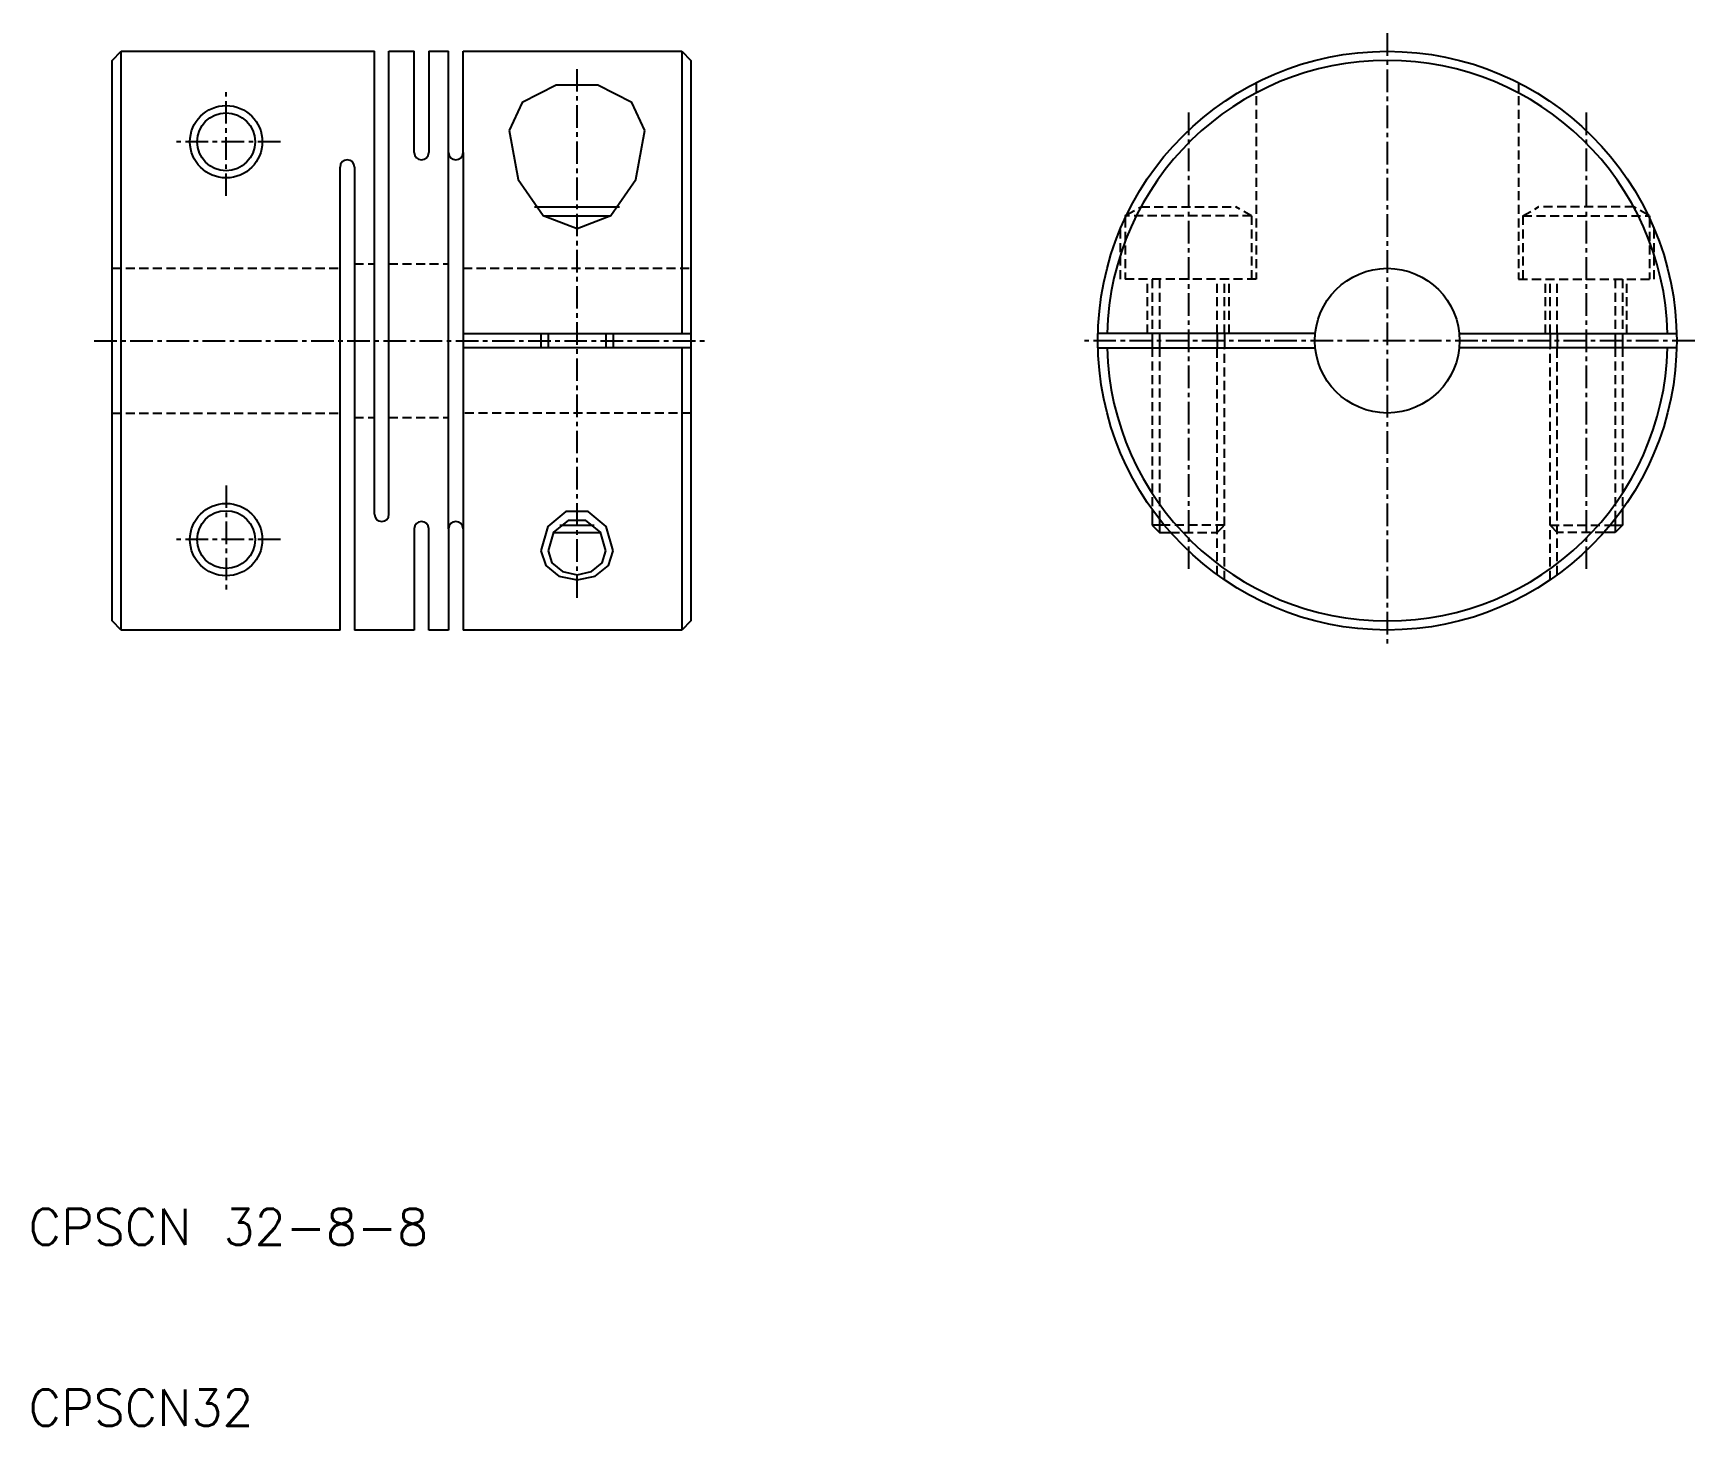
# Model space of a CAD drawing. Extents: x 65.6 to 157.5, y 10 to 87.
import ezdxf

# ---------------------------------------------------------------- set-up
doc = ezdxf.new("R2010")
doc.units = 0
doc.linetypes.add('CENTER', pattern=[2, 1.25, -0.25, 0.25, -0.25])
doc.linetypes.add('DASHED', pattern=[0.75, 0.5, -0.25])
doc.layers.get('0').update_dxf_attribs({"linetype": 'CONTINUOUS'})
doc.layers.add('CENTER', color=1, linetype='CENTER')
doc.styles.get("Standard").update_dxf_attribs({"font": 'txt.shx'})

msp = doc.modelspace()

# ---------------------------------------------------------------- linework, layer by layer
at = {"color": 7, "linetype": 'CONTINUOUS'}
for p, q in [((70, 85.5), (70.5, 86)), ((70, 54.5), (70, 85.5)), ((70.5, 54), (70.5, 86)), ((70.5, 86), (84.5, 86)), ((84.5, 60.4), (84.5, 86)), ((85.3, 60.4), (85.3, 86)), ((85.3, 86), (86.7, 86)), ((85.65, 86), (85.65, 86.0001)), ((86, 86), (86.0001, 86)), ((86.7, 80.4), (86.7, 86)), ((87.5, 86), (87.5, 80.4)), ((87.5, 86), (88.6, 86)), ((88.6, 80.4), (88.6, 86)), ((89.4, 80.4), (89.4, 86)), ((89.4, 86), (101.5, 86)), ((101.5, 86), (102, 85.5)), ((101.5, 86), (101.5, 70.4)), ((102, 85.5), (102, 54.5)), ((88.6, 59.6), (88.6, 80.4)), ((89.4, 80.4), (89.4, 59.6)), ((82.6, 54), (82.6, 79.6)), ((83.4, 79.6), (83.4, 54)), ((93.346454, 77.4), (98.053547, 77.4)), ((93.856302, 76.9), (97.543699, 76.9)), ((126, 76.9), (126.088936, 76.951347)), ((126, 76.9), (126, 76.763874)), ((126.064281, 76.9), (126, 76.9)), ((155, 76.9), (154.911064, 76.951347)), ((154.935719, 76.9), (155, 76.9)), ((155, 76.9), (155, 76.763874)), ((89.4, 70.4), (102, 70.4)), ((93.7, 70.4), (93.7, 69.6)), ((97.7, 70.4), (97.7, 69.6)), ((136.520051, 70.4), (124.505001, 70.4)), ((127.5, 70.4), (127.5, 69.6)), ((131.5, 70.4), (131.5, 69.6)), ((144.47995, 70.4), (156.495, 70.4)), ((149.5, 70.4), (149.5, 69.6)), ((153.5, 70.4), (153.5, 69.6)), ((102, 69.6), (89.4, 69.6)), ((101.5, 69.6), (101.5, 54)), ((124.5, 69.6), (136.520051, 69.6)), ((156.5, 69.6), (144.47995, 69.6)), ((127.5, 60.672621), (127.5, 59.8)), ((153.5, 60.672621), (153.5, 59.8)), ((94.755507, 59.8), (96.644494, 59.8)), ((128.172795, 59.8), (127.5, 59.8)), ((127.5, 59.8), (127.9, 59.4)), ((152.827205, 59.8), (153.5, 59.8)), ((153.5, 59.8), (153.1, 59.4)), ((86.7, 59.6), (86.7, 54)), ((87.5, 54), (87.5, 59.6)), ((88.6, 59.6), (88.6, 54)), ((89.4, 59.6), (89.4, 54)), ((94.396199, 59.4), (97.003802, 59.4)), ((127.9, 59.4), (128.51501, 59.4)), ((153.1, 59.4), (152.48499, 59.4)), ((70.5, 54), (70, 54.5)), ((102, 54.5), (101.5, 54)), ((82.6, 54), (70.5, 54)), ((86.7, 54), (83.4, 54)), ((88.6, 54), (87.5, 54)), ((101.5, 54), (89.4, 54))]:
    msp.add_line(p, q, dxfattribs=at)
at = {"color": 3, "linetype": 'DASHED'}
for p, q in [((133.25, 84.263152), (133.25, 73.4)), ((147.75, 84.263152), (147.75, 73.4)), ((126.088936, 76.951347), (126.866026, 77.4)), ((126.866026, 77.4), (132.133975, 77.4)), ((133, 76.9), (132.133975, 77.4)), ((148, 76.9), (148.866025, 77.4)), ((154.133974, 77.4), (148.866025, 77.4)), ((154.911064, 76.951347), (154.133974, 77.4)), ((126, 76.763874), (126, 73.4)), ((133, 76.9), (126.064281, 76.9)), ((133, 76.9), (133, 73.4)), ((148, 76.9), (148, 73.4)), ((148, 76.9), (154.935719, 76.9)), ((155, 76.763874), (155, 73.4)), ((125.75, 73.4), (125.75, 76.199798)), ((155.25, 73.4), (155.25, 76.199798)), ((70, 74), (82.6, 74)), ((83.4, 74.25), (84.5, 74.25)), ((85.3, 74.25), (88.6, 74.25)), ((85.3, 74.25), (88.6, 74.25)), ((89.4, 74), (102, 74)), ((133.25, 73.4), (125.75, 73.4)), ((127.25, 70.4), (127.25, 73.4)), ((127.5, 73.4), (127.5, 70.4)), ((127.9, 73.4), (127.9, 70.4)), ((131.1, 70.4), (131.1, 73.4)), ((131.5, 70.4), (131.5, 73.4)), ((131.75, 70.4), (131.75, 73.4)), ((147.75, 73.4), (155.25, 73.4)), ((149.25, 70.4), (149.25, 73.4)), ((149.5, 70.4), (149.5, 73.4)), ((149.9, 70.4), (149.9, 73.4)), ((153.1, 73.4), (153.1, 70.4)), ((153.5, 73.4), (153.5, 70.4)), ((153.75, 70.4), (153.75, 73.4)), ((127.5, 69.6), (127.5, 60.672621)), ((127.9, 69.6), (127.9, 60.138965)), ((131.1, 57.052413), (131.1, 69.6)), ((131.5, 56.771243), (131.5, 69.6)), ((149.5, 56.771243), (149.5, 69.6)), ((149.9, 57.052413), (149.9, 69.6)), ((153.1, 69.6), (153.1, 60.138965)), ((153.5, 69.6), (153.5, 60.672621)), ((70, 66), (82.6, 66)), ((83.4, 65.75), (84.5, 65.75)), ((85.3, 65.75), (88.6, 65.75)), ((85.3, 65.75), (88.6, 65.75)), ((102, 66), (89.4, 66)), ((131.5, 59.8), (128.172795, 59.8)), ((131.1, 59.4), (131.5, 59.8)), ((149.5, 59.8), (152.827205, 59.8)), ((149.9, 59.4), (149.5, 59.8)), ((128.51501, 59.4), (131.1, 59.4)), ((152.48499, 59.4), (149.9, 59.4))]:
    msp.add_line(p, q, dxfattribs=at)
at = {"color": 3, "linetype": 'CONTINUOUS'}
for p, q in [((94.1, 70.4), (94.1, 69.6)), ((97.3, 70.4), (97.3, 69.6)), ((127.9, 70.4), (127.9, 69.6)), ((131.1, 70.4), (131.1, 69.6)), ((149.9, 70.4), (149.9, 69.6)), ((153.1, 70.4), (153.1, 69.6)), ((127.9, 60.138965), (127.9, 59.4)), ((153.1, 60.138965), (153.1, 59.4))]:
    msp.add_line(p, q, dxfattribs=at)
at = {"color": 7, "linetype": 'CONTINUOUS', "flags": 128}
for points in [[(99.45, 81.61895), (98.733813, 83.173172), (96.858813, 84.133734), (94.541186, 84.133734), (92.666186, 83.173172), (91.95, 81.61895)], [(91.950001, 81.61895), (92.452405, 78.909375), (93.825, 76.925827), (95.7, 76.199799), (97.574999, 76.925827), (98.947594, 78.909375), (99.449998, 81.61895)], [(97.3, 58.38105), (96.994427, 59.414327), (96.194427, 60.052927), (95.205572, 60.052927), (94.405572, 59.414327), (94.099999, 58.38105)], [(94.1, 58.38105), (94.314359, 57.716732), (94.9, 57.230417), (95.7, 57.052414), (96.5, 57.230417), (97.08564, 57.716732), (97.3, 58.38105)]]:
    msp.add_lwpolyline(points, dxfattribs=at)
at = {"color": 3, "linetype": 'CONTINUOUS', "flags": 128}
for points in [[(97.7, 58.38105), (97.318034, 59.728002), (96.318034, 60.560464), (95.081965, 60.560464), (94.081965, 59.728002), (93.699999, 58.38105)], [(93.7, 58.38105), (93.967949, 57.576147), (94.7, 56.986917), (95.7, 56.771244), (96.7, 56.986917), (97.43205, 57.576147), (97.7, 58.38105)]]:
    msp.add_lwpolyline(points, dxfattribs=at)
at = {"color": 7, "linetype": 'CONTINUOUS'}
for centre, radius in [((140.5, 70), 16), ((76.3, 81), 1.6), ((140.5, 70), 4), ((76.3, 59), 1.6)]:
    msp.add_circle(centre, radius, dxfattribs=at)
at = {"color": 3, "linetype": 'CONTINUOUS'}
for centre in [(76.3, 81), (76.3, 59)]:
    msp.add_circle(centre, 2, dxfattribs=at)
at = {"color": 7, "linetype": 'CONTINUOUS'}
for centre, radius, start, end in [((140.5, 70), 15.5, 1.478765, 178.521235), ((83, 79.6), 0.4, 90, 180), ((83, 79.6), 0.4, 0, 90), ((87.1, 80.4), 0.4, 180, 270), ((87.1, 80.4), 0.4, 270, 0), ((89, 80.4), 0.4, 180, 270), ((89, 80.4), 0.4, 270, 0), ((140.5, 70), 15.5, 181.478765, 358.521235), ((84.9, 60.4), 0.4, 180, 270), ((84.9, 60.4), 0.4, 270, 0), ((87.1, 59.6), 0.4, 90, 180), ((87.1, 59.6), 0.4, 0, 90), ((89, 59.6), 0.4, 90, 180), ((89, 59.6), 0.4, 0, 90)]:
    msp.add_arc(centre, radius, start, end, dxfattribs=at)
at = {"layer": 'CENTER', "color": 1, "linetype": 'CENTER'}
for p, q in [((140.5, 87), (140.5, 53)), ((95.7, 55.771243), (95.7, 85.263152)), ((76.3, 78), (76.3, 84)), ((129.5, 82.61895), (129.5, 57.38105)), ((151.5, 82.61895), (151.5, 57.38105)), ((79.3, 81), (73.3, 81)), ((69, 70), (103, 70)), ((157.5, 70), (123.5, 70)), ((76.3, 62), (76.3, 56)), ((79.3, 59), (73.3, 59))]:
    msp.add_line(p, q, dxfattribs=at)

# ---------------------------------------------------------------- texts
at = {"color": 7, "linetype": 'CONTINUOUS'}
for s, p in [('CPSCN 32-8-8', (65.377811, 20)), ('CPSCN32', (65.377811, 10))]:
    msp.add_text(s, height=2, dxfattribs=at).set_placement(p)

doc.saveas('drawing.dxf')
